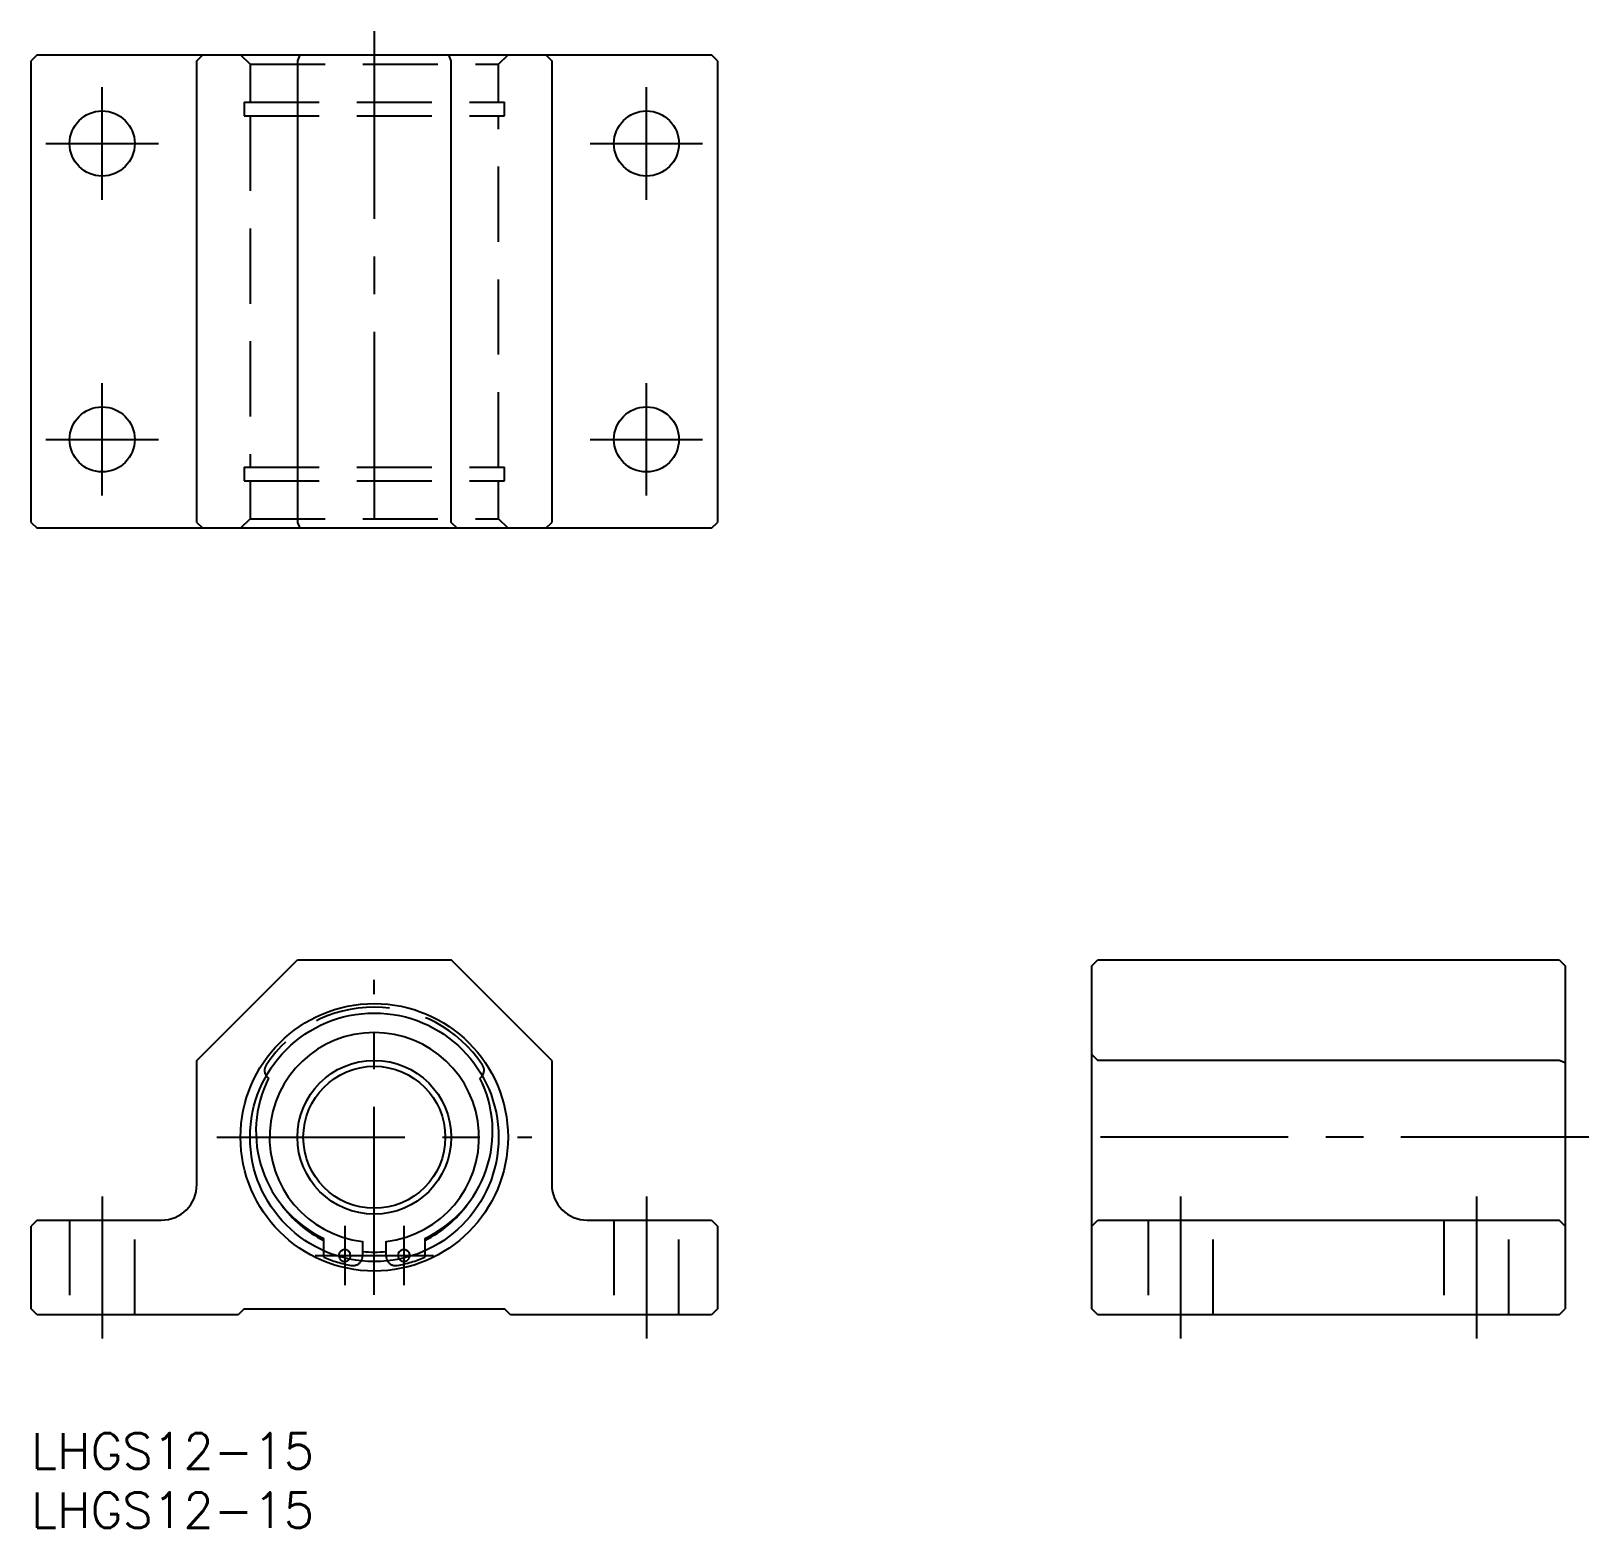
# Model space of a CAD drawing. Extents: x 0 to 132, y -8 to 118.
import ezdxf

# ---------------------------------------------------------------- set-up
doc = ezdxf.new("R2010")
doc.units = 0
doc.header["$LTSCALE"] = 0.5
doc.linetypes.add('CENTER', pattern=[50.8, 31.75, -6.35, 6.35, -6.35])
doc.linetypes.add('DASHED', pattern=[19.05, 12.7, -6.35])
for name, color, linetype in [('MSM_CENTER', 1, 'CENTER'), ('MSM_CONTINUOUS', 7, 'CONTINUOUS'), ('MSM_DASHED', 4, 'DASHED'), ('MSM_PART_NUMBER', 7, 'CONTINUOUS')]:
    doc.layers.add(name, color=color, linetype=linetype)
doc.styles.get("Standard").update_dxf_attribs({"font": 'txt.shx', "height": 3, "bigfont": 'bigfont.shx'})

# ---------------------------------------------------------------- blocks, each defined once
blk = doc.blocks.new('*U2')
at = {"layer": 'MSM_PART_NUMBER'}
blk.add_text('LHGS12-15', height=3, dxfattribs=at).set_placement((0, -3))
blk = doc.blocks.new('*U3')
at = {"layer": 'MSM_PART_NUMBER'}
blk.add_text('LHGS12-15', height=3, dxfattribs=at).set_placement((0, -8))

msp = doc.modelspace()

# ---------------------------------------------------------------- linework, layer by layer
at = {"layer": 'MSM_CENTER'}
for p, q in [((29, 118.47), (29, 74.47)), ((6, 104.22), (6, 113.72)), ((52, 104.22), (52, 113.72)), ((1.25, 108.97), (10.75, 108.97)), ((47.25, 108.97), (56.75, 108.97)), ((6, 79.22), (6, 88.72)), ((52, 79.22), (52, 88.72)), ((1.25, 83.97), (10.75, 83.97)), ((47.25, 83.97), (56.75, 83.97)), ((29, 11.7), (29, 38.3)), ((15.7, 25), (42.3, 25)), ((131.64, 25), (87.64, 25)), ((6, 20), (6, 8)), ((52, 20), (52, 8)), ((97.14, 20), (97.14, 8)), ((122.14, 20), (122.14, 8)), ((26.5, 17.51), (26.5, 12.51)), ((31.5, 17.51), (31.5, 12.51)), ((24, 15.01), (34, 15.01))]:
    msp.add_line(p, q, dxfattribs=at)
at = {"layer": 'MSM_CONTINUOUS'}
for p, q in [((0.5, 116.47), (0, 115.97)), ((0, 76.96), (0, 115.97)), ((0.5, 116.47), (57.5, 116.47)), ((14, 115.97), (14.5, 116.47)), ((14, 76.96), (14, 115.97)), ((22.71, 116.47), (22.5, 115.97)), ((22.5, 115.97), (22.5, 76.96)), ((35.5, 115.97), (35.29, 116.47)), ((35.5, 76.96), (35.5, 115.97)), ((43.5, 116.47), (44, 115.97)), ((44, 115.97), (44, 76.96)), ((58, 115.97), (57.5, 116.47)), ((58, 115.97), (58, 76.96)), ((0, 76.96), (0.5, 76.46)), ((57.5, 76.46), (0.5, 76.46)), ((14, 76.96), (14.5, 76.46)), ((22.5, 76.96), (22.71, 76.46)), ((36, 76.46), (35.5, 76.96)), ((43.5, 76.46), (44, 76.96)), ((57.5, 76.46), (58, 76.96)), ((14, 31.5), (22.5, 40)), ((22.5, 40), (35.5, 40)), ((44, 31.5), (35.5, 40)), ((89.64, 39.5), (90.14, 40)), ((89.64, 10.5), (89.64, 39.5)), ((90.14, 40), (129.14, 40)), ((129.14, 40), (129.64, 39.5)), ((129.64, 39.5), (129.64, 10.5)), ((89.64, 32), (90.14, 31.5)), ((14, 21), (14, 31.5)), ((44, 31.5), (44, 21)), ((129.14, 31.5), (90.14, 31.5)), ((129.64, 31.29), (129.14, 31.5)), ((0.5, 18), (0, 17.5)), ((0, 10.5), (0, 17.5)), ((0.5, 18), (11, 18)), ((47, 18), (57.5, 18)), ((57.5, 18), (58, 17.5)), ((58, 17.5), (58, 10.5)), ((89.64, 17.5), (90.14, 18)), ((90.14, 18), (129.14, 18)), ((129.64, 17.5), (129.14, 18)), ((24.73, 15.41), (24.73, 16.46)), ((28, 16.21), (28, 14.96)), ((30, 14.96), (30, 16.21)), ((33.27, 16.46), (33.27, 15.41)), ((0.5, 10), (0, 10.5)), ((17.5, 10), (0.5, 10)), ((18, 10.5), (17.5, 10)), ((18, 10.5), (40, 10.5)), ((40.5, 10), (40, 10.5)), ((57.5, 10), (40.5, 10)), ((58, 10.5), (57.5, 10)), ((90.14, 10), (89.64, 10.5)), ((129.14, 10), (90.14, 10)), ((129.14, 10), (129.64, 10.5))]:
    msp.add_line(p, q, dxfattribs=at)
for centre, radius in [((6, 108.97), 2.75), ((52, 108.97), 2.75), ((6, 83.97), 2.75), ((52, 83.97), 2.75), ((29, 25), 11.3), ((29, 25), 10.5), ((29, 25), 6.5), ((29, 25), 6)]:
    msp.add_circle(centre, radius, dxfattribs=at)
for centre, radius, start, end in [((29, 25), 8.85, 276.488, 263.512), ((29, 25.5), 10, 153.2563, 244.7372), ((20.52, 30.66), 0.8, 216.3168, 236.027), ((29, 25.5), 10, 295.2628, 26.7437), ((37.48, 30.66), 0.8, 303.973, 323.6832), ((11, 21), 3, 270, 0), ((47, 21), 3, 180, 270), ((29, 25), 9.7, 215.6975, 243.8981), ((29, 25), 9.7, 296.1019, 324.3025), ((26.5, 15.01), 0.5, 323.6433, 188.2626), ((27.2, 14.96), 0.8, 329.8797, 0), ((29, 25), 9.7, 264.0827, 275.9173), ((30.8, 14.96), 0.8, 180, 210.1203), ((31.5, 15.01), 0.5, 351.7374, 216.3567)]:
    msp.add_arc(centre, radius, start, end, dxfattribs=at)
at = {"layer": 'MSM_DASHED'}
for p, q in [((17.7, 116.47), (18.5, 115.67)), ((39.5, 115.67), (40.3, 116.47)), ((18.5, 115.67), (39.5, 115.67)), ((18.5, 115.67), (18.5, 112.47)), ((39.5, 112.47), (39.5, 115.67)), ((18, 112.47), (40, 112.47)), ((18, 112.47), (18, 111.31)), ((40, 111.31), (40, 112.47)), ((18, 111.31), (40, 111.31)), ((18.5, 111.31), (18.5, 81.62)), ((39.5, 81.62), (39.5, 111.31)), ((18, 81.62), (40, 81.62)), ((18, 81.62), (18, 80.47)), ((18, 80.47), (40, 80.47)), ((18.5, 80.47), (18.5, 77.27)), ((39.5, 77.27), (39.5, 80.47)), ((40, 80.47), (40, 81.62)), ((18.5, 77.27), (17.7, 76.46)), ((18.5, 77.27), (39.5, 77.27)), ((40.3, 76.46), (39.5, 77.27)), ((3.25, 18), (3.25, 10)), ((8.75, 10), (8.75, 18)), ((49.25, 18), (49.25, 10)), ((54.75, 10), (54.75, 18)), ((94.39, 18), (94.39, 10)), ((99.89, 10), (99.89, 18)), ((119.39, 18), (119.39, 10)), ((124.89, 10), (124.89, 18)), ((24.73, 14.86), (24.73, 15.41)), ((33.27, 15.41), (33.27, 14.86))]:
    msp.add_line(p, q, dxfattribs=at)
for centre, radius, start, end in [((29, 25), 11, 33.7272, 146.2728), ((20.52, 30.66), 0.8, 146.2728, 216.3168), ((37.48, 30.66), 0.8, 323.6832, 33.7272), ((29, 25), 11, 247.1716, 259.8358), ((26.5, 15.01), 0.5, 188.2626, 323.6433), ((27.2, 14.96), 0.8, 259.8358, 329.8797), ((30.8, 14.96), 0.8, 210.1203, 280.1642), ((29, 25), 11, 280.1642, 292.8284), ((31.5, 15.01), 0.5, 216.3567, 351.7374)]:
    msp.add_arc(centre, radius, start, end, dxfattribs=at)

# ---------------------------------------------------------------- block references
at = {"layer": 'MSM_CONTINUOUS'}
for name in ['*U2', '*U3']:
    msp.add_blockref(name, (0, 0), dxfattribs=at)

doc.saveas('drawing.dxf')
